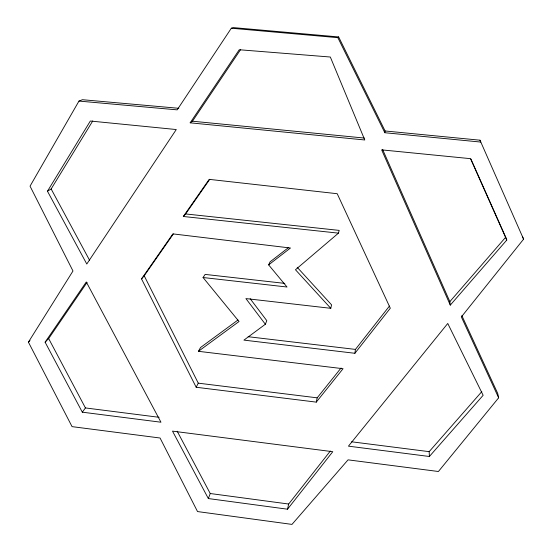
<?xml version="1.0" encoding="UTF-8"?>
<svg xmlns="http://www.w3.org/2000/svg" width="552" height="552" viewBox="0 0 552 552"><rect width="100%" height="100%" fill="white"/><g stroke="black" fill="none" stroke-linecap="round" stroke-linejoin="round"><path stroke-width="0.83" d="M250.153 298.687L266.802 320.671L265.36 324.245L243.929 340.115L354.895 353.287L355.44 349.409L389.429 306.077M385.089 130.976L479.992 140.194L480.792 142.071L384.834 132.728L385.089 130.976L338.638 36.936L233.254 27.6L231.322 28.228L177.185 109.855L78.971 101.078L30.043 186.162L72.981 270.998L28.414 342.137L72.057 426.634L160.066 438.012L197.526 511.566L291.98 524.4L348.057 459.851L438.419 471.505L498.649 397.813L497.725 393.452L461.872 315.661M284.832 283.39L205.144 274.406L203.06 277.525L287.019 287.019L268.638 264.877L290.462 248.014L172.88 233.882L141.526 278.898L196.181 387.256L316.275 402.125L317.186 397.833L341.053 368.012M287.516 509.199L332.773 451.702L172.5 431.126L208.339 498.553L287.516 509.199L288.668 504.031L330.344 451.005M265.36 324.245L245.909 298.584L330.786 308.313L331.573 304.856L297.197 267.299M338.452 233.144L339.183 230.391L185.638 213.948L183.319 216.481L338.452 233.144L295.465 269.755L330.786 308.313M208.339 498.553L210.243 493.522L177.199 431.222M268.638 264.877L270.066 261.848L288.303 247.751M196.181 387.256L198.265 383.157L144.21 275.793L173.349 233.972M316.275 402.125L343.047 368.708L198.437 351.313L200.521 347.525L237.967 320.015M47.465 191.22L90.328 121.026L176.274 129.541L86.788 264.022L47.465 191.22L51.15 188.97L92.764 120.916M190.164 122.827L239.251 49.742L330.324 57.022L364.768 139.973L190.164 122.827L192.469 121.212L240.61 49.59M45.112 342.192L86.291 281.955L160.956 422.218L82.31 412.178L45.112 342.192L48.659 338.562L87.078 282.396M183.319 216.481L209.187 179.352L337.217 193.717L390.305 308.209L354.895 353.287M185.638 213.948L209.788 179.29M82.31 412.178L85.436 407.935L159.114 417.305M522.351 236.297L523.586 239.168L461.355 316.924L498.649 397.813M141.526 278.898L144.21 275.793M505.722 237.187L506.777 240.058L450.287 305.118L449.852 301.64L505.722 237.187L470.884 158.969M429.38 456.49L483.145 395.294L447.755 323.465L348.443 446.154L429.38 456.49L429.173 451.66L481.813 391.616M28.414 342.137L30.001 340.584M231.322 28.228L337.865 37.674L338.638 36.936M198.437 351.313L239.037 321.512L203.06 277.525M78.971 101.078L82.434 99.705L178.786 108.302M192.469 121.212L364.382 138.062M248.131 336.706L355.44 349.409M198.265 383.157L317.186 397.833M351.589 441.793L429.173 451.66M210.243 493.522L288.668 504.031M51.15 188.97L89.61 260.309M48.659 338.562L85.436 407.935M337.865 37.674L384.834 132.728M506.777 240.058L470.518 158.665L381.646 149.868L450.287 305.118M382.626 149.516L449.852 301.64M479.992 140.194L523.586 239.168"/></g></svg>
